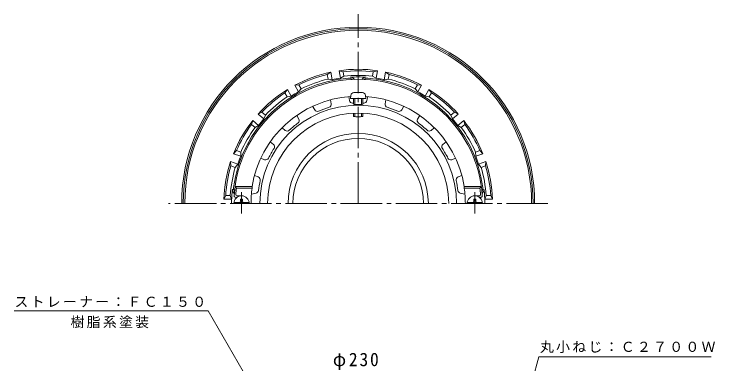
# Model space of a CAD drawing. Units: millimetres, scale not verified. Extents: x -270 to 229, y -348 to 337.
# Drawn here: x -261.2 to 195.6, y 108.5 to 336.7 of the extents above; entities that cross this region are included whole.
import ezdxf

# ---------------------------------------------------------------- set-up
doc = ezdxf.new("R2010")
doc.units = ezdxf.units.MM
doc.header["$LTSCALE"] = 3
doc.linetypes.add('CHAIN2', pattern=[12, 9, -1, 1, -1])
for name, color, linetype, lineweight in [('0-0_通り芯', 3, 'Continuous', 9), ('0-1_躯体', 6, 'Continuous', 9), ('0-4_その他', 7, 'Continuous', 9), ('0-5_寸法', 7, 'Continuous', 9), ('0-8', 4, 'Continuous', 9)]:
    doc.layers.add(name, color=color, linetype=linetype, lineweight=lineweight)
doc.styles.add('ＭＳ ゴシック', font='')
doc.styles.get('ＭＳ ゴシック').set_extended_font_data('MS Gothic')

msp = doc.modelspace()

# ---------------------------------------------------------------- linework, layer by layer
at = {"layer": '0-0_通り芯', "linetype": 'CHAIN2'}
for p, q in [((-36.942, 213.161), (-36.942, 336.729)), ((-112.942, 206.643), (-112.942, 220.481)), ((39.058, 206.643), (39.058, 220.481)), ((86.625, 213.161), (-160.51, 213.161))]:
    msp.add_line(p, q, dxfattribs=at)
at = {"layer": '0-0_通り芯'}
for p, q in [((-54.837, 298.812), (-57.105, 297.278)), ((-57.105, 297.278), (-56.583, 294.318)), ((-54.837, 298.812), (-53.974, 293.915)), ((-49.421, 299.767), (-46.765, 299.102)), ((-49.421, 299.767), (-48.557, 294.87)), ((-46.765, 299.102), (-46.243, 296.142)), ((-27.12, 299.102), (-27.641, 296.142)), ((-24.464, 299.767), (-27.12, 299.102)), ((-24.464, 299.767), (-25.327, 294.87)), ((-19.047, 298.812), (-19.911, 293.915)), ((-19.047, 298.812), (-16.779, 297.278)), ((-16.779, 297.278), (-17.301, 294.318)), ((-56.583, 294.318), (-53.974, 293.915)), ((-48.557, 294.87), (-46.243, 296.142)), ((-27.641, 296.142), (-25.327, 294.87)), ((-19.911, 293.915), (-17.301, 294.318)), ((-78.289, 290.276), (-75.566, 290.559)), ((-78.289, 290.276), (-75.803, 285.97)), ((-75.803, 285.97), (-74.063, 287.956)), ((-75.566, 290.559), (-74.063, 287.956)), ((1.681, 290.559), (0.179, 287.956)), ((0.179, 287.956), (1.918, 285.97)), ((4.405, 290.276), (1.681, 290.559)), ((4.405, 290.276), (1.918, 285.97)), ((-83.052, 287.526), (-84.659, 285.309)), ((-84.659, 285.309), (-83.156, 282.706)), ((-83.052, 287.526), (-80.566, 283.22)), ((9.168, 287.526), (6.681, 283.22)), ((9.168, 287.526), (10.775, 285.309)), ((10.775, 285.309), (9.272, 282.706)), ((-83.156, 282.706), (-80.566, 283.22)), ((6.681, 283.22), (9.272, 282.706)), ((-102.17, 271.484), (-99.708, 272.682)), ((-102.17, 271.484), (-98.361, 268.288)), ((-99.708, 272.682), (-97.406, 270.749)), ((-98.361, 268.288), (-97.406, 270.749)), ((25.824, 272.682), (23.521, 270.75)), ((23.521, 270.75), (24.477, 268.288)), ((28.286, 271.484), (24.477, 268.288)), ((28.286, 271.484), (25.824, 272.682)), ((-105.706, 267.271), (-106.457, 264.638)), ((-105.706, 267.271), (-101.896, 264.074)), ((31.821, 267.271), (28.012, 264.074)), ((31.821, 267.271), (32.573, 264.638)), ((-106.457, 264.638), (-104.155, 262.706)), ((-104.155, 262.706), (-101.896, 264.074)), ((28.012, 264.074), (30.271, 262.706)), ((32.573, 264.638), (30.271, 262.706)), ((-118.184, 245.657), (-116.28, 247.625)), ((-116.28, 247.625), (-113.456, 246.597)), ((42.396, 247.625), (39.571, 246.597)), ((44.3, 245.657), (42.396, 247.625)), ((-118.184, 245.657), (-113.511, 243.957)), ((-113.511, 243.957), (-113.456, 246.597)), ((39.571, 246.597), (39.627, 243.957)), ((44.3, 245.657), (39.627, 243.957)), ((-120.065, 240.489), (-119.871, 237.758)), ((-120.065, 240.489), (-115.392, 238.788)), ((-119.871, 237.758), (-117.047, 236.73)), ((-117.047, 236.73), (-115.392, 238.788)), ((46.181, 240.489), (41.508, 238.788)), ((41.508, 238.788), (43.162, 236.73)), ((45.987, 237.758), (43.162, 236.73)), ((46.181, 240.489), (45.987, 237.758)), ((-124.399, 215.911), (-123.283, 218.411)), ((-124.399, 215.911), (-119.426, 215.911)), ((-123.283, 218.411), (-120.277, 218.411)), ((-119.426, 215.911), (-120.277, 218.411)), ((45.542, 215.911), (46.393, 218.411)), ((50.515, 215.911), (45.542, 215.911)), ((49.398, 218.411), (46.393, 218.411)), ((50.515, 215.911), (49.398, 218.411))]:
    msp.add_line(p, q, dxfattribs=at)
for centre, radius, start, end in [((-36.942, 213.161), 115, 0, 180), ((-36.942, 213.161), 114, 0, 180), ((-36.942, 213.161), 113, 0, 180), ((-36.942, 213.161), 87.5, 101.80103, 118.19897), ((-36.942, 213.161), 86.5, 103.47963, 116.52037), ((-36.942, 213.161), 87.5, 81.80103, 98.19897), ((-36.942, 213.161), 86.5, 83.47963, 96.52037), ((-36.942, 213.161), 87.5, 61.80103, 78.19897), ((-36.942, 213.161), 86.5, 63.47963, 76.52037), ((-36.942, 213.161), 81.904, 94.36121, 172.71892), ((-36.942, 213.161), 83.5, 103.60481, 116.39519), ((-36.942, 213.161), 82.53, 98.09047, 101.9095), ((-36.942, 213.161), 83.5, 83.60481, 96.39519), ((-42.942, 291.837), 3, 47.91077, 94.36124), ((-36.942, 213.161), 82.518, 90, 93.60509), ((-41.942, 292.522), 3, 32.27878, 93.60515), ((-36.942, 213.161), 82.518, 86.39491, 90), ((-31.942, 292.522), 3, 86.39485, 147.72122), ((-30.942, 291.837), 3, 85.63876, 132.08934), ((-36.942, 213.161), 81.904, 7.28108, 85.63879), ((-36.942, 213.161), 82.53, 78.09047, 81.9095), ((-36.942, 213.161), 83.5, 63.60481, 76.39519), ((-36.942, 213.161), 87.5, 121.80103, 138.19897), ((-36.942, 213.161), 86.5, 123.47963, 136.52037), ((-36.942, 213.161), 82.53, 118.09047, 121.9095), ((-36.942, 213.161), 82.53, 58.09047, 61.9095), ((-36.942, 213.161), 87.5, 41.80103, 58.19897), ((-36.942, 213.161), 86.5, 43.47963, 56.52037), ((-36.942, 213.161), 83.5, 123.60481, 136.39519), ((-36.942, 213.161), 83.5, 43.60481, 56.39519), ((-36.942, 213.161), 87.5, 141.80103, 158.19897), ((-36.942, 213.161), 82.53, 138.09047, 141.9095), ((-36.942, 213.161), 82.53, 38.09047, 41.9095), ((-36.942, 213.161), 87.5, 21.80103, 38.19897), ((-36.942, 213.161), 86.5, 143.47963, 156.52037), ((-36.942, 213.161), 83.5, 143.60481, 156.39519), ((-36.942, 213.161), 83.5, 23.60481, 36.39519), ((-36.942, 213.161), 86.5, 23.47963, 36.52037), ((-36.942, 213.161), 45.719, 0, 180), ((-36.942, 213.161), 42.493, 0, 180), ((-36.942, 213.161), 82.53, 158.09047, 161.9095), ((-36.942, 213.161), 82.53, 18.09047, 21.9095), ((-36.942, 213.161), 87.5, 161.80103, 178.19897), ((-36.942, 213.161), 86.5, 163.47963, 176.52037), ((-36.942, 213.161), 86.5, 3.47963, 16.52037), ((-36.942, 213.161), 87.5, 1.80103, 18.19897), ((-36.942, 213.161), 83.5, 163.60481, 176.39519), ((-36.942, 213.161), 83.5, 3.60481, 16.39519), ((-36.942, 213.161), 82.518, 173.50124, 180.00003), ((-115.949, 222.161), 3, 173.50134, 234.82607), ((-115.21, 223.161), 3, 172.71873, 219.16872), ((41.325, 223.161), 3, 320.82889, 7.28127), ((42.065, 222.161), 3, 305.17207, 6.49866), ((-36.942, 213.161), 82.518, 359.99997, 6.49876), ((-36.942, 213.161), 82.53, 178.09052, 179.99994), ((-36.942, 213.161), 82.53, 0, 1.90965), ((-36.942, 213.161), 82.53, 0.00006, 1.90948)]:
    msp.add_arc(centre, radius, start, end, dxfattribs=at)
at = {"layer": '0-1_躯体'}
for p, q in [((-54.5, 278.181), (-54.962, 280.802)), ((-42.682, 280.265), (-43.144, 282.886)), ((-31.203, 280.265), (-30.74, 282.886)), ((-19.385, 278.181), (-18.923, 280.802)), ((-65.287, 274.255), (-66.617, 276.56)), ((-8.598, 274.255), (-7.267, 276.56)), ((-75.679, 268.255), (-77.01, 270.56)), ((1.794, 268.255), (3.125, 270.56)), ((-84.472, 260.876), (-86.511, 262.587)), ((10.588, 260.876), (12.627, 262.587)), ((-92.186, 251.684), (-94.225, 253.395)), ((18.301, 251.684), (20.34, 253.395)), ((-97.926, 241.743), (-100.426, 242.653)), ((24.041, 241.743), (26.542, 242.653)), ((-102.03, 230.466), (-104.531, 231.376)), ((28.145, 230.466), (30.646, 231.376)), ((-106.073, 224.161), (-117.192, 224.161)), ((-106.073, 224.161), (-106.049, 223.161)), ((32.188, 224.161), (32.165, 223.161)), ((32.188, 224.161), (43.307, 224.161)), ((42.43, 223.161), (43.307, 224.161)), ((-103.5, 219.848), (-106.511, 219.161)), ((29.615, 219.848), (32.626, 219.161)), ((32.165, 223.161), (42.43, 223.161)), ((-115.942, 217.161), (-116.786, 217.161)), ((-112.942, 218.161), (-115.714, 218.161)), ((39.058, 218.161), (41.83, 218.161)), ((42.058, 217.161), (42.901, 217.161))]:
    msp.add_line(p, q, dxfattribs=at)
msp.add_lwpolyline([(-106.224, 223.161), (-116.315, 223.161), (-117.192, 224.161)], dxfattribs=at)
for centre, radius, start, end in [((-36.942, 213.161), 81, 3.58331, 176.41669), ((-36.942, 213.161), 70, 93.99551, 170.95892), ((-40.712, 280.612), 2, 190, 273.1993), ((-33.172, 280.612), 2, 266.80089, 350.00015), ((-36.942, 213.161), 70, 9.04108, 86.00449), ((-36.942, 213.161), 64.102, 0, 180), ((-63.554, 275.255), 2, 210, 293.1993), ((-36.942, 213.161), 65.556, 106.80092, 113.19908), ((-56.469, 277.834), 2, 286.80089, 10.00015), ((-36.942, 213.161), 65.556, 92.62297, 93.19908), ((-36.942, 213.161), 65.556, 86.80092, 87.37715), ((-17.415, 277.834), 2, 170, 253.1993), ((-36.942, 213.161), 65.556, 66.80092, 73.19908), ((-10.33, 275.255), 2, 246.80089, 330.00015), ((-36.942, 213.161), 59, 0, 180), ((-36.942, 213.161), 65.556, 126.80092, 133.19908), ((-77.411, 267.255), 2, 306.80089, 30.00015), ((3.526, 267.255), 2, 150, 233.1993), ((-36.942, 213.161), 65.556, 46.80092, 53.19908), ((-83.187, 262.408), 2, 229.99973, 313.19899), ((9.302, 262.408), 2, 226.80089, 310.00015), ((-93.471, 250.152), 2, 326.80089, 50.00015), ((19.587, 250.152), 2, 130, 213.1993), ((-36.942, 213.161), 65.556, 146.80092, 153.19908), ((-36.942, 213.161), 65.556, 26.80092, 33.19908), ((-97.241, 243.622), 2, 250, 333.1993), ((23.357, 243.622), 2, 206.80089, 290.00015), ((-102.714, 228.587), 2, 346.80089, 70.00015), ((28.829, 228.587), 2, 110.00002, 193.19928), ((-36.942, 213.161), 65.556, 166.80092, 172.65529), ((-36.942, 213.161), 65.556, 7.34471, 13.19908), ((-36.942, 213.161), 80, 172.81923, 175.64424), ((-36.942, 213.161), 69.827, 171.76624, 180), ((-103.944, 221.798), 2, 282.84143, 352.65538), ((30.06, 221.798), 2, 187.34462, 257.15857), ((-36.942, 213.161), 69.827, 0, 8.23376), ((-36.942, 213.161), 80, 4.35576, 7.18077), ((-116.786, 218.161), 1, 176.41653, 270), ((-115.714, 219.161), 1, 175.64381, 270), ((41.83, 219.161), 1, 270, 4.35619), ((42.901, 218.161), 1, 270, 3.58347)]:
    msp.add_arc(centre, radius, start, end, dxfattribs=at)
at = {"layer": '0-5_寸法'}
for p, q in [((-261.236, 143.108), (-134.73, 143.108)), ((-61.663, 16.552), (-134.73, 143.108)), ((39.058, -42.508), (80.786, 113.225)), ((80.786, 113.225), (193.123, 113.225))]:
    msp.add_line(p, q, dxfattribs=at)
at = {"layer": '0-8'}
for p, q in [((-41.761, 283.665), (-41.942, 281.591)), ((-39.768, 285.491), (-34.116, 285.491)), ((-32.124, 283.665), (-31.942, 281.591)), ((-41.942, 281.591), (-31.942, 281.591)), ((-39.942, 281.492), (-39.942, 277.9)), ((-39.072, 281.444), (-39.072, 277.709)), ((-34.812, 281.444), (-34.812, 277.709)), ((-33.942, 281.492), (-33.942, 277.9)), ((-39.942, 272.085), (-39.942, 269.903)), ((-39.072, 272.123), (-39.072, 269.767)), ((-34.812, 272.123), (-34.812, 269.767)), ((-33.942, 272.085), (-33.942, 269.903)), ((-113.542, 214.761), (-113.542, 215.911)), ((-112.342, 215.911), (-113.542, 215.911)), ((-112.342, 214.761), (-112.342, 215.911)), ((38.458, 215.911), (39.658, 215.911)), ((38.458, 214.761), (38.458, 215.911)), ((39.658, 214.761), (39.658, 215.911)), ((-117.906, 213.761), (-107.978, 213.761)), ((44.022, 213.761), (34.094, 213.761))]:
    msp.add_line(p, q, dxfattribs=at)
for centre, radius, start, end in [((-39.768, 283.491), 2, 90, 174.99998), ((-34.116, 283.491), 2, 5.00002, 90), ((-112.942, 213.161), 5, 0, 180), ((-114.542, 214.761), 1, 270, 0), ((-111.342, 214.761), 1, 180, 270), ((39.058, 213.161), 5, 0, 180), ((37.458, 214.761), 1, 270, 0), ((40.658, 214.761), 1, 180, 270)]:
    msp.add_arc(centre, radius, start, end, dxfattribs=at)
for centre, ratio, start_param, end_param in [((-36.942, 277.9), 0.0904, 6.2831818, 9.4248067), ((-36.942, 269.903), 0.0642, 6.2831765, 9.4247692)]:
    msp.add_ellipse(centre, major_axis=(-3, 0), ratio=ratio, start_param=start_param, end_param=end_param, dxfattribs=at)

# ---------------------------------------------------------------- texts
at = {"layer": '0-4_その他', "color": 2, "insert": (-53.442, 104.699), "char_height": 8.798, "attachment_point": 7, "style": 'ＭＳ ゴシック'}
msp.add_mtext('\\T1.21;\\W0.95;φ230', dxfattribs=at)
at = {"layer": '0-5_寸法', "char_height": 6.598, "attachment_point": 7, "style": 'ＭＳ ゴシック'}
for s, insert in [('\\T1.17;ストレーナー：ＦＣ１５０', (-260.894, 145.449)), ('\\T1.17;樹脂系塗装', (-224.38, 131.837)), ('\\T1.17;丸小ねじ：Ｃ２７００Ｗ', (81.56, 115.677))]:
    msp.add_mtext(s, dxfattribs=dict(at, insert=insert))

doc.saveas('drawing.dxf')
